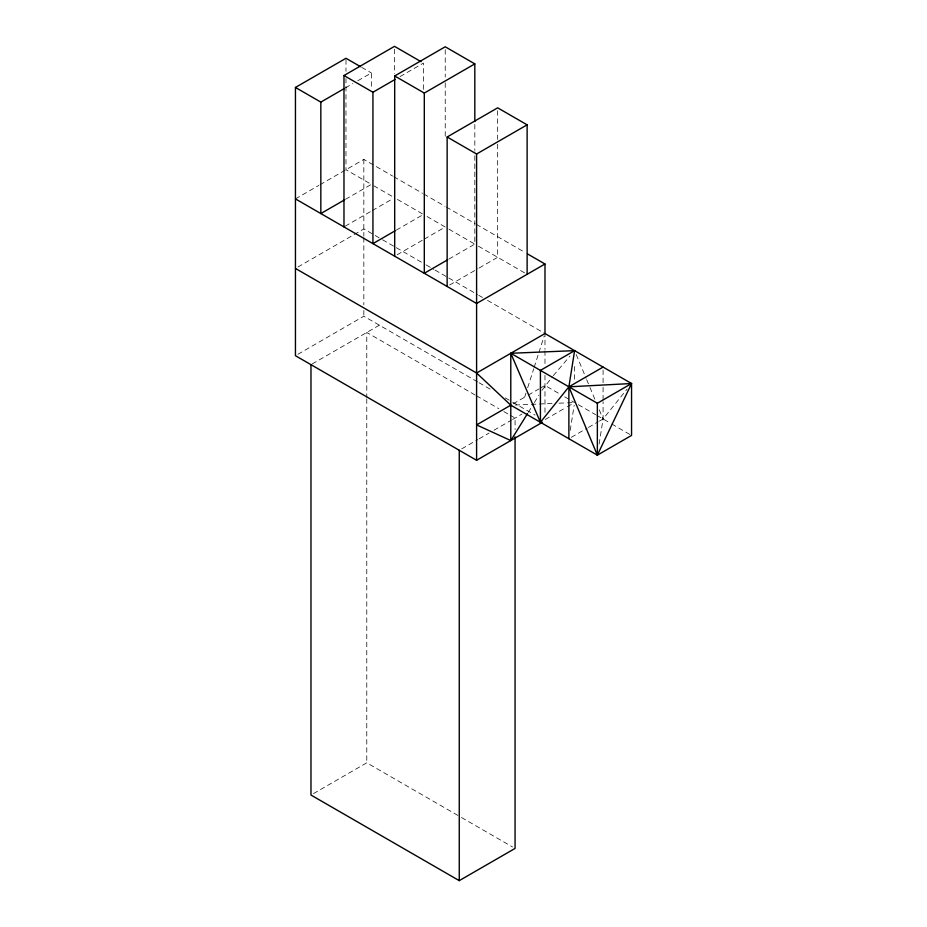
<?xml version="1.0" encoding="UTF-8"?>
<svg xmlns="http://www.w3.org/2000/svg" width="927" height="927" viewBox="0 0 927 927"><rect width="100%" height="100%" fill="white"/><g stroke="black" fill="none" stroke-linecap="round" stroke-linejoin="round"><path stroke-width="0.7" stroke-dasharray="4.63 3.48" d="M570.209 430.371L574.172 405.331M599.12 444.033L603.083 418.981L603.083 401.681M524.647 397.173L525.945 393.118M527.672 387.695L533.732 368.749M534.161 367.393L538.494 353.847M538.923 352.492L544.114 336.246M528.263 412.376L533.581 403.813M534.346 402.585L538.9 395.238M541.936 390.337L552.388 376.744M599.421 421.101L603.083 418.981L627.104 389.062M553.315 375.655L569.978 356.084M345.481 87.88L352.874 83.615M357.81 80.765L371.368 72.943L371.368 88.853M400.035 76.582L423.454 63.071L423.454 90.464M295.446 198.899L318.865 185.377M320.093 184.67L363.836 159.409L392.561 176.003M345.481 199.317L371.368 184.38L345.98 169.722L345.98 78.54M345.203 226.2L371.078 211.252M372.318 210.545L393.268 198.448M297.938 266.999L363.836 228.957L381.321 239.05M396.339 230.105L423.454 214.45L394.496 197.741M397.162 254.774L423.048 239.838M424.276 239.12L445.227 227.022L425.875 215.852M448.946 259.05L474.821 244.114L474.821 151.831M297.938 354.276L363.836 316.223L477.799 382.028M312.214 363.952L379.352 325.192M449.595 285.053L477.95 268.679M479.178 267.973L497.66 257.3L497.66 140.881M513.095 403.848L527.034 395.794M528.239 395.099L539.004 388.888M540.198 388.204L544.983 385.435L559.792 393.987M461.739 448.853L477.868 439.549M479.108 438.83L489.027 433.106M493.987 430.232L511.345 420.209M512.585 419.491L521.924 414.102M545.308 419.467L566.061 407.474M567.278 406.779L573.384 403.245M571.333 437.312L587.208 428.147M588.425 427.44L598.193 421.797M313.453 793.605L366.779 762.817L460.244 816.78M515.041 405.006L553.338 403.419M559.004 403.187L566.096 402.897M567.521 402.839L573.187 402.608M361.692 67.358L371.368 72.943M393.813 176.721L422.55 193.314M423.801 194.033L445.041 206.292M446.281 207.022L475.018 223.604M476.269 224.334L524.995 252.457M373.801 185.782L393.28 197.034M448.935 229.166L474.821 244.114M478.436 246.2L527.127 274.311M382.573 239.78L395.064 246.988M396.316 247.706L425.053 264.299M426.293 265.018L433.79 269.351M435.041 270.07L447.532 277.277M448.784 278.007L477.521 294.589M478.772 295.319L482.515 297.474M487.509 300.36L544.983 333.546L544.983 349.398M564.728 396.837L574.613 402.538M578.321 404.682L595.655 414.693M596.895 415.412L610.511 423.268M611.75 423.987L630.314 434.705M479.05 382.747L492.758 390.661M505.215 397.857L511.449 401.449M512.689 402.167L535.076 415.087M475.192 395.041L366.779 332.445L366.779 397.44M476.443 395.759L498.865 408.714M503.848 411.588L508.842 414.462M510.082 415.192L515.064 418.065L515.064 429.618M461.484 817.498L512.573 846.988M576.258 354.589L586.107 378.239M586.652 379.56L589.398 386.13M589.943 387.44L594.867 399.27M599.248 409.78L603.083 418.981M603.083 369.966L603.083 385.829M603.083 387.266L603.083 400.244M574.613 366.501L574.613 380.916M544.983 350.835L544.983 365.25M544.983 375.342L544.983 413.732M497.66 110.707L497.66 139.444M474.821 124.438L474.821 150.394M445.227 49.676L445.227 77.068M445.227 82.839L445.227 136.188M394.496 49.235L394.496 73.743M366.779 398.888L366.779 762.817M363.836 159.409L363.836 236.107M363.836 237.544L363.836 304.786M363.836 310.499L363.836 316.223M345.98 59.734L345.98 71.309"/><path stroke-width="1.39" d="M295.446 268.436L476.594 373.025L544.983 333.546L631.554 383.523L631.554 435.423L597.359 455.157L510.789 405.18L476.594 424.914L510.789 440.557L510.789 353.28L574.613 350.649L568.888 386.826L568.888 438.726M603.083 367.092L568.888 386.826L597.359 455.157L631.554 383.523L568.888 386.826L540.418 422.283L510.789 353.28L597.359 403.268L631.554 383.523M510.789 440.557L527.509 413.604M542.538 422.225L476.594 460.29L295.446 355.701L295.446 87.451L345.98 58.285L360.487 66.651M343.975 226.906L343.975 75.527L394.496 46.35L421.043 61.68M295.446 87.451L320.835 102.109L344.253 88.586M394.693 256.2L394.693 75.968L445.227 46.79L474.821 63.882L474.821 121.553M343.975 75.527L372.932 92.236L395.111 79.432M394.693 75.968L424.299 93.059L474.821 63.882M447.138 286.466L447.138 136.999L497.66 107.833L527.127 124.832L527.127 274.311M344.253 200.035L320.835 213.558L320.835 102.109M447.138 136.999L476.594 154.009L527.127 124.832M395.111 230.823L372.932 243.627L372.932 92.236M447.718 259.769L424.299 273.291L424.299 93.059M544.983 333.546L544.983 263.998L476.594 303.477L295.446 198.899M574.613 350.649L540.418 370.394L540.418 422.283M310.974 364.67L310.974 795.042L459.259 880.65L515.064 848.425L515.064 436.837M527.486 253.905L544.983 263.998M476.594 373.025L510.789 405.18M597.359 403.268L597.359 455.157M476.594 154.009L476.594 460.29M459.259 450.279L459.259 880.65"/></g></svg>
